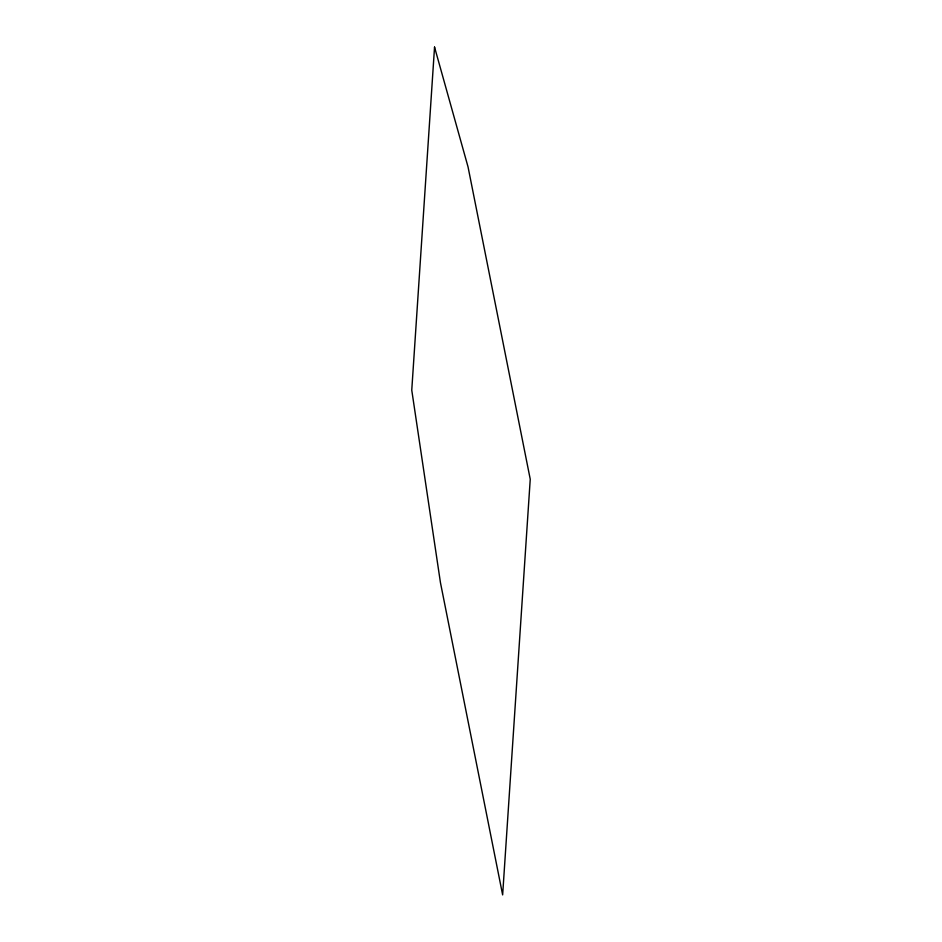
<?xml version="1.0" encoding="UTF-8"?>
<svg xmlns="http://www.w3.org/2000/svg" width="942" height="942" viewBox="0 0 942 942"><rect width="100%" height="100%" fill="white"/><g stroke="black" fill="none" stroke-linecap="round" stroke-linejoin="round"><path stroke-width="1.41" d="M434.545 47.1L411.76 390.141L440.444 582.615L502.639 894.9L530.24 479.207L468.044 166.922L434.545 47.1"/></g></svg>
